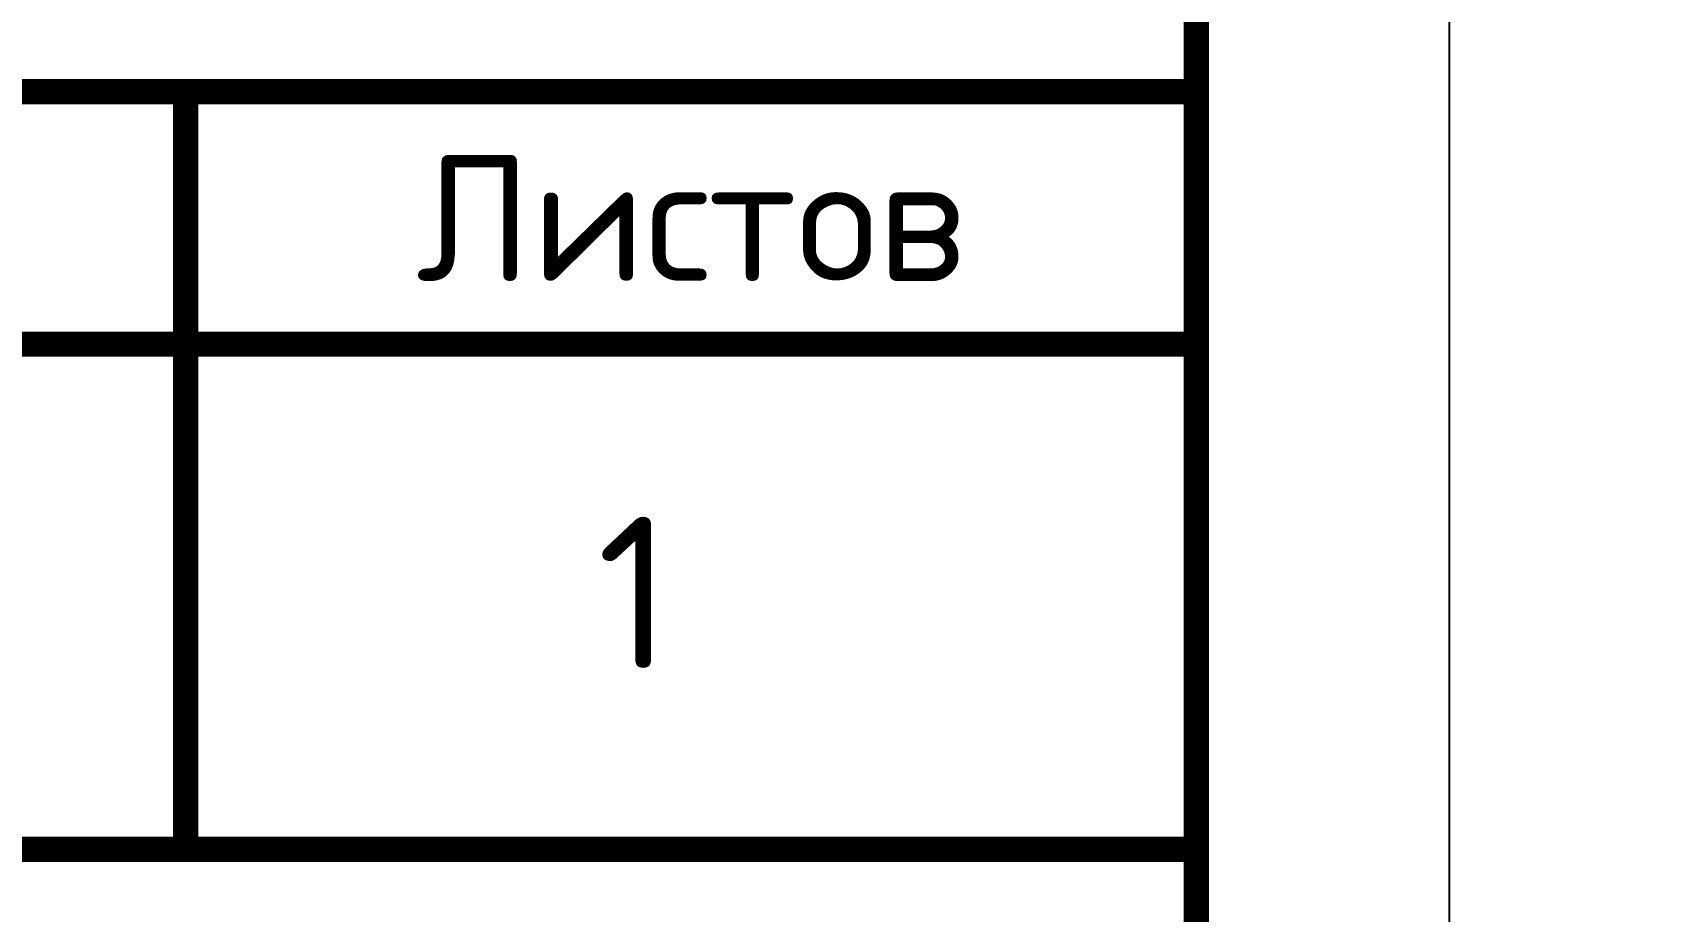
# Model space of a CAD drawing. Header units: millimetres. Extents: x -112426 to 8831, y 1218 to 38707.
# Drawn here: x 6114.74 to 6146.85, y 2297.82 to 2315.22 of the extents above; entities that cross this region are included whole.
import ezdxf
from ezdxf.enums import TextEntityAlignment as Align

# ---------------------------------------------------------------- set-up
doc = ezdxf.new("R2018")
doc.units = ezdxf.units.MM
doc.layers.add('Размеры на чертеже', color=250, linetype='Continuous', lineweight=25)
doc.styles.add('-ISOCPEUR-', font='isocpeur.ttf')
doc.styles.get("Standard").update_dxf_attribs({"font": 'arial.ttf'})

# ---------------------------------------------------------------- blocks, each defined once
blk = doc.blocks.new('*U168')
blk.add_lwpolyline([(0, 0), (420, 0), (420, -297), (0, -297)], close=True)
at = {"const_width": 0.5}
blk.add_lwpolyline([(20, -5), (415, -5), (415, -292), (20, -292)], close=True, dxfattribs=at)
for points in [[(230, -262), (415, -262)], [(395, -262), (395, -277)], [(365, -267), (415, -267)], [(295, -277), (415, -277)]]:
    blk.add_lwpolyline(points, dxfattribs=at)
at = {"style": '-ISOCPEUR-'}
blk.add_text('Листов', height=2.5, dxfattribs=at).set_placement((405, -264.5), align=Align.MIDDLE_CENTER)
blk.add_attdef('РАЗРАБОТАЛ', text='', height=2.5, dxfattribs=at).set_placement((250.501, -264.224), align=Align.MIDDLE_LEFT)
at = {"style": '-ISOCPEUR-', "flags": 8}
for tag, height, p in [('ДАТА', 2.5, (290.074, -264.402)), ('ДАТА1', 2.5, (290.074, -269.402)), ('ЛИСТ', 3, (386.388, -271.915)), ('ЛИСТОВ', 3, (403.888, -271.915)), ('ФОРМАТ', 3, (380.972, -294.745))]:
    blk.add_attdef(tag, text='', height=height, dxfattribs=at).set_placement(p, align=Align.MIDDLE_CENTER)
at = {"style": '-ISOCPEUR-'}
blk.add_attdef('ПРОВЕРИЛ', (250.749, -270.729), '', height=2.5, dxfattribs=at)
at = {"lineweight": 30, "flags": 104}
blk.add_attdef('ИМЯ_ЧЕРТЕЖА', text='', height=3, dxfattribs=at).set_placement((333.627, -284.125), align=Align.MIDDLE_CENTER)

msp = doc.modelspace()

# ---------------------------------------------------------------- block references
at = {"layer": 'Размеры на чертеже', "lineweight": 90}
ref = msp.add_blockref('*U168', (4727.939, 2579.705), dxfattribs=at)
lines = msp.add_mtext('Ковер наземный у ТК-8018', dxfattribs={"layer": '0', "insert": (5061.565, 2295.58), "char_height": 70, "attachment_point": 1})
ref.add_attrib('ИМЯ_ЧЕРТЕЖА', '', (5061.565, 2295.58), dxfattribs={"flags": 104}).embed_mtext(lines)
ref = msp.add_blockref('*U168', (5722.771, 2576.051), dxfattribs=at)
ref.add_attrib('ЛИСТОВ', '1', dxfattribs={"layer": '0', "height": 3, "style": '-ISOCPEUR-', "flags": 8}).set_placement((6126.659, 2304.135), align=Align.MIDDLE_CENTER)

doc.saveas('drawing.dxf')
